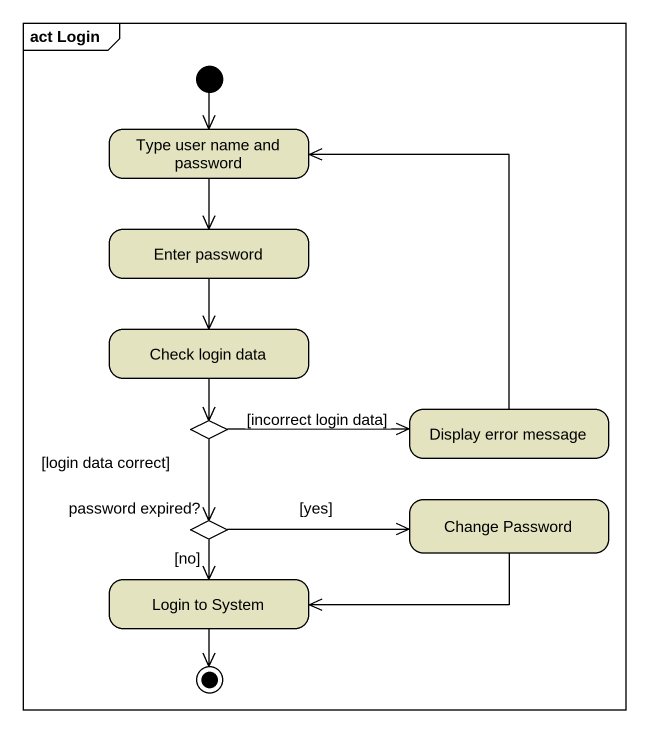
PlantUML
@startuml
mainframe act Login
hide empty description
state "Type user name and password" as Type_user_name_and_password #E3E3C0
state "Enter password" as Enter_password #E3E3C0
state "Check login data" as Check_login_data #E3E3C0
state choice1 <<choice>> #FFFFFF
state "Display error message" as Display_error_message #E3E3C0
state "Change Password" as Change_Password #E3E3C0
state "password expired?" as password_expired <<choice>> #FFFFFF
state "Login to System" as Login_to_System #E3E3C0
[*] --> Type_user_name_and_password
Type_user_name_and_password --> Enter_password
Enter_password --> Check_login_data
Check_login_data --> choice1
choice1 -right-> Display_error_message : [incorrect login data]
choice1 --> password_expired : [login data correct]
Display_error_message -up-> Type_user_name_and_password
Change_Password -left-> Login_to_System
password_expired -right-> Change_Password : [yes]
password_expired --> Login_to_System : [no]
Login_to_System --> [*]
@enduml
